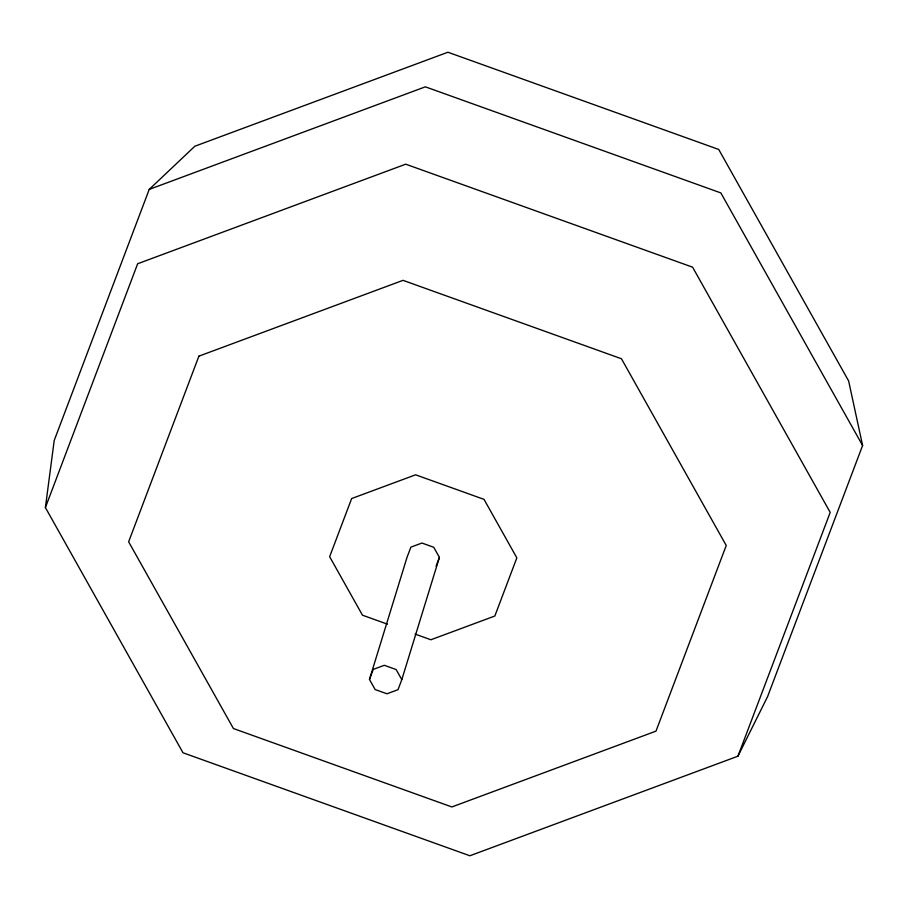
<?xml version="1.0" encoding="UTF-8"?>
<svg xmlns="http://www.w3.org/2000/svg" width="908" height="908" viewBox="0 0 908 908"><rect width="100%" height="100%" fill="white"/><g stroke="black" fill="none" stroke-linecap="round" stroke-linejoin="round"><path stroke-width="1.36" d="M45.4 507.561L54.196 440.528L149.23 189.397L194.845 146.233L447.916 52.233L718.727 149.457L848.64 380.963L862.6 445.51L767.566 696.652L737.943 756.194L469.867 855.767L183.007 752.777L45.4 507.561L137.653 263.751L405.728 164.178L692.6 267.179L830.207 512.396L737.943 756.194M369.465 679.445L407.079 557.183L410.881 547.138L421.925 543.041L433.74 547.274L439.415 557.387L401.801 679.649L397.999 689.694L386.956 693.791L375.14 689.547L369.465 679.445L373.267 669.4L384.311 665.292L396.138 669.536L401.801 679.649M436.09 566.172L439.415 557.387M149.23 189.397L425.364 86.828L720.85 192.916L862.6 445.51M387.478 624.171L362.474 615.204L329.649 556.706L351.657 498.549L415.603 474.805L484.021 499.366L516.845 557.864L494.837 616.01L430.891 639.765L415.104 634.09M198.897 356.152L128.641 541.804L233.424 728.534L451.866 806.951L655.996 731.133L726.241 545.492L621.458 358.762L403.027 280.345L198.897 356.152"/></g></svg>
